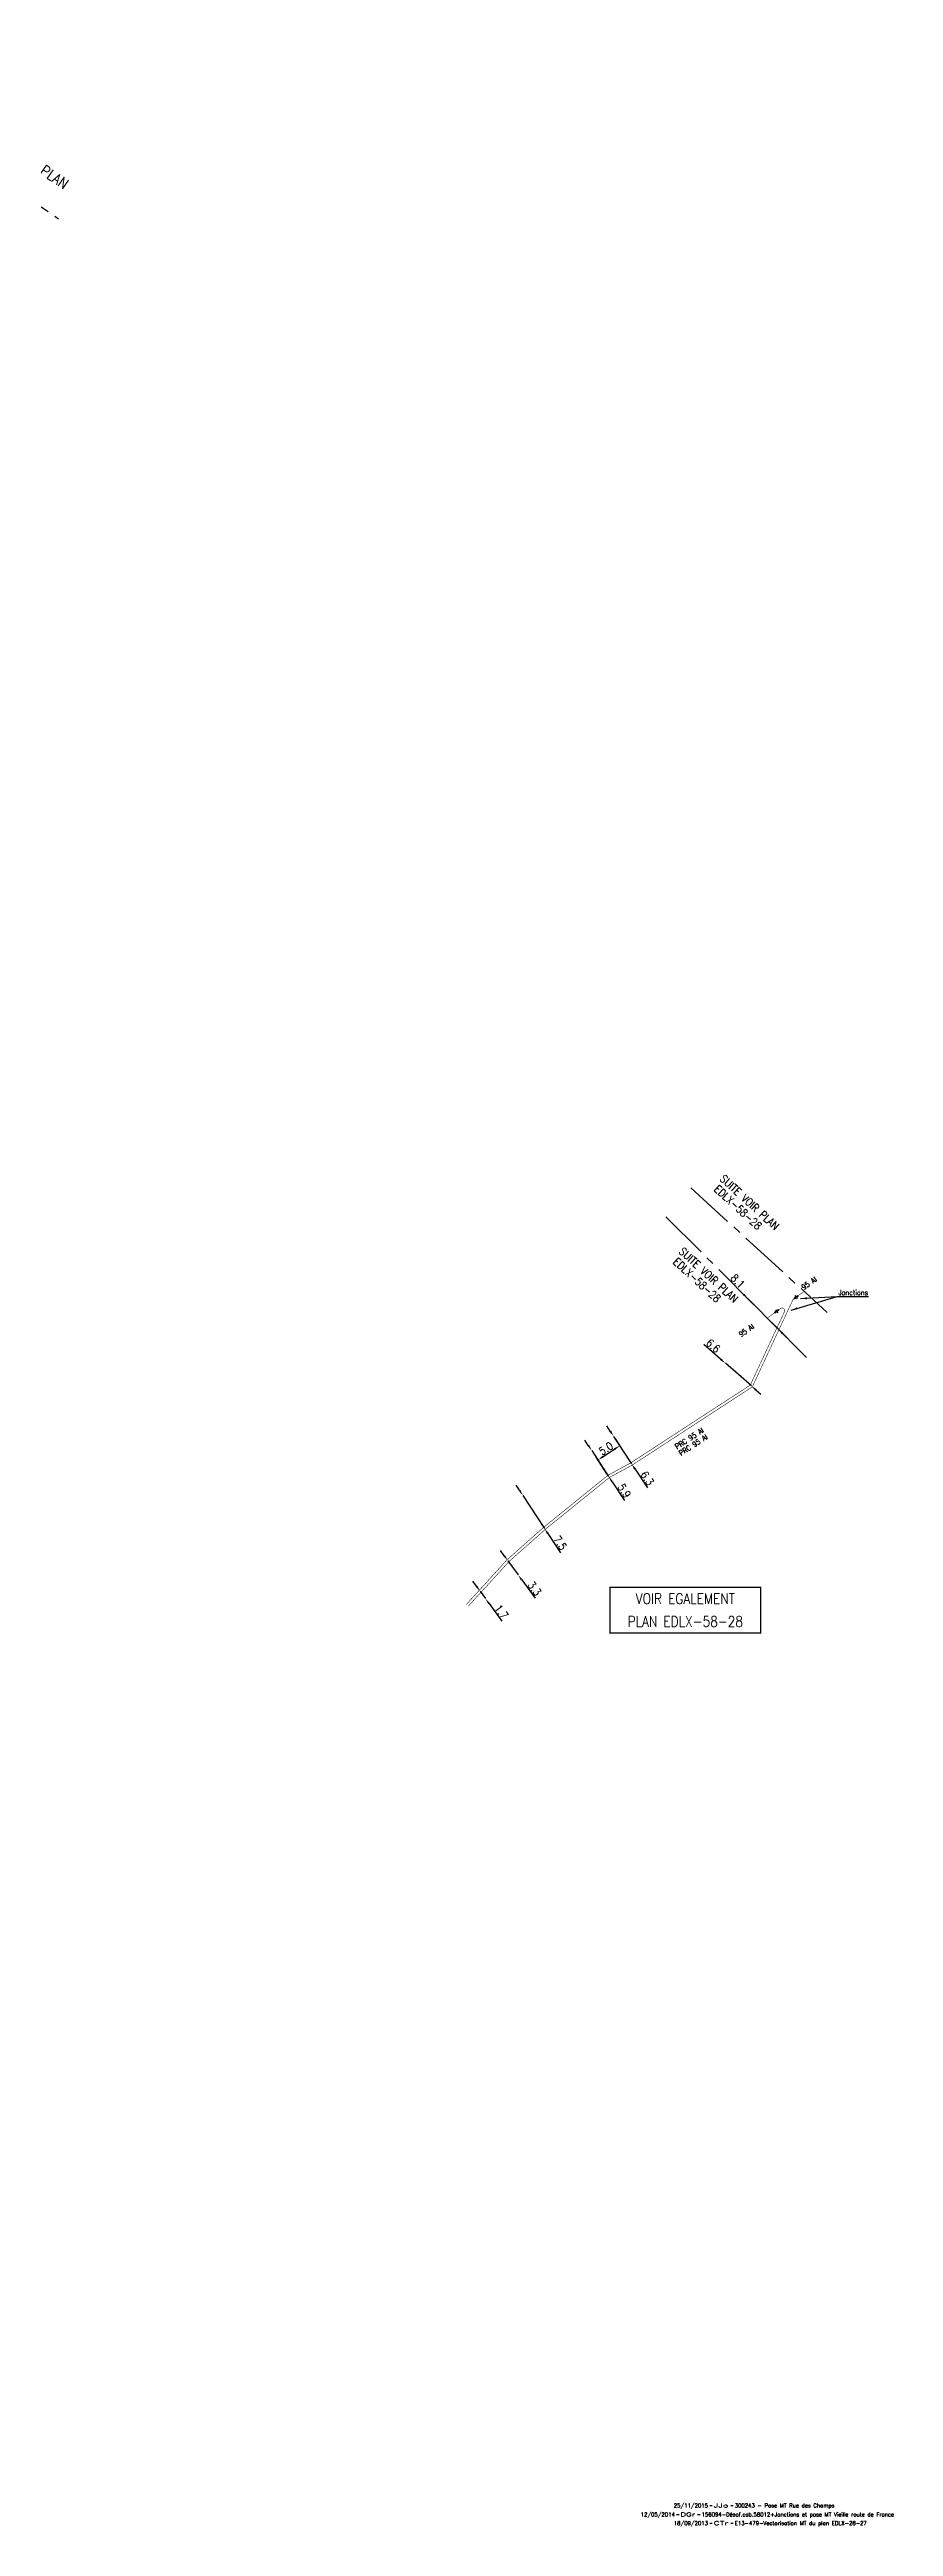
# Model space of a CAD drawing. Header units: millimetres. Extents: x 200000 to 200484, y 53266 to 53990.
# Drawn here: x 200322.4 to 200484, y 53265.5 to 53739.7 of the extents above; entities that cross this region are included whole.
import ezdxf
from ezdxf.enums import TextEntityAlignment as Align

# ---------------------------------------------------------------- set-up
doc = ezdxf.new("R2010")
doc.units = ezdxf.units.MM
doc.header["$PDMODE"] = 34
doc.linetypes.add('CENTER2', pattern=[28.575, 19.05, -3.175, 3.175, -3.175])
doc.layers.get('0').update_dxf_attribs({"linetype": 'CONTINUOUS'})
doc.layers.get('DEFPOINTS').update_dxf_attribs({"linetype": 'CONTINUOUS'})
for name, color, linetype in [('M_130', 3, 'M_ST_15'), ('M_300', 7, 'CONTINUOUS'), ('M_930', 7, 'CONTINUOUS')]:
    doc.layers.add(name, color=color, linetype=linetype)
doc.layers.add('M_910', color=7, linetype='CONTINUOUS', plot=False)
doc.styles.get("Standard").update_dxf_attribs({"font": 'romans.shx', "width": 0.85})
doc.linetypes.add('M_ST_15', pattern='A,5,-0.3,["XX",Standard,S=1,R=0,X=0,Y=-0.5],-2.5', length=7.8)
doc.dimstyles.get("Standard").update_dxf_attribs({"dimtxt": 1.5, "dimasz": 1.2, "dimexe": 0.625, "dimexo": 0.625, "dimgap": 0.25, "dimtad": 1, "dimdec": 1, "dimzin": 0, "dimdsep": 46, "dimtxsty": 'Standard', "dimcen": -0.5, "dimadec": 0, "dimazin": 0, "dimtfac": 1, "dimtdec": 1, "dimtmove": 0, "dimatfit": 3, "dimfxl": 0, "dimtolj": 1, "dimtzin": 0, "dimarcsym": 0})

# ---------------------------------------------------------------- blocks, each defined once
blk = doc.blocks.new('GIS_MODF')
at = {"color": 0, "linetype": 'Continuous', "flags": 128}
for points in [[(-2.26, -0.01), (-1.76, -0.01)], [(1.76, -0.01), (2.26, -0.01)]]:
    blk.add_lwpolyline(points, dxfattribs=at)
at = {"color": 0, "linetype": 'Continuous'}
blk.add_attdef('DATE', text='', height=0.75, dxfattribs=at).set_placement((-2.58, -0.39), align=Align.RIGHT)
at = {"color": 0, "linetype": 'Continuous', "width": 3.590909}
blk.add_attdef('USER', text='', height=0.75, dxfattribs=at).set_placement((-1.52, -0.39), (1.31, -0.39), align=Align.FIT)
at = {"color": 0, "linetype": 'Continuous'}
blk.add_attdef('DESC', (2.53, -0.39), '', height=0.75, dxfattribs=at)
blk = doc.blocks.new('*D59')
at = {"layer": 'DEFPOINTS', "color": 0, "linetype": 'Continuous', "transparency": 16777216}
for p in [(200456.16, 53500.55), (200456.16, 53500.55), (200461.89, 53494.81)]:
    blk.add_point(p, dxfattribs=at)
at = {"layer": 'M_130', "color": 0, "linetype": 'Continuous', "lineweight": -2, "transparency": 16777216}
for p, q in [((200455.32, 53501.4), (200452.49, 53504.23)), ((200461.89, 53494.81), (200456.16, 53500.55)), ((200462.73, 53493.97), (200463.58, 53493.12))]:
    blk.add_line(p, q, dxfattribs=at)
at = {"layer": 'M_130', "color": 0, "linetype": 'Continuous', "transparency": 16777216}
for points in [[(200455.46, 53501.54), (200455.17, 53501.25), (200456.16, 53500.55)], [(200462.88, 53494.11), (200462.59, 53493.82), (200461.89, 53494.81)]]:
    blk.add_solid(points, dxfattribs=at)
at = {"layer": 'M_130', "color": 0, "linetype": 'Continuous', "transparency": 16777216, "insert": (200454.18, 53503.95), "char_height": 1.5, "attachment_point": 5, "rotation": 314.9522}
blk.add_mtext('\\A1;8.1', dxfattribs=at)
blk = doc.blocks.new('*D60')
at = {"layer": 'DEFPOINTS', "color": 0, "linetype": 'Continuous', "transparency": 16777216}
for p in [(200451.82, 53488.22), (200451.82, 53488.22), (200456.8, 53483.88)]:
    blk.add_point(p, dxfattribs=at)
at = {"layer": 'M_130', "color": 0, "linetype": 'Continuous', "lineweight": -2, "transparency": 16777216}
for p, q in [((200450.92, 53489.01), (200447.67, 53491.84)), ((200456.8, 53483.88), (200451.82, 53488.22)), ((200457.7, 53483.09), (200458.61, 53482.31))]:
    blk.add_line(p, q, dxfattribs=at)
at = {"layer": 'M_130', "color": 0, "linetype": 'Continuous', "transparency": 16777216}
for points in [[(200451.05, 53489.16), (200450.79, 53488.86), (200451.82, 53488.22)], [(200457.83, 53483.24), (200457.57, 53482.94), (200456.8, 53483.88)]]:
    blk.add_solid(points, dxfattribs=at)
at = {"layer": 'M_130', "color": 0, "linetype": 'Continuous', "transparency": 16777216, "insert": (200449.5, 53491.57), "char_height": 1.5, "attachment_point": 5, "rotation": 318.9119}
blk.add_mtext('\\A1;6.6', dxfattribs=at)
blk = doc.blocks.new('*D61')
at = {"layer": 'DEFPOINTS', "color": 0, "linetype": 'Continuous', "transparency": 16777216}
for p in [(200430.43, 53474.23), (200430.43, 53474.23), (200433.87, 53468.96)]:
    blk.add_point(p, dxfattribs=at)
at = {"layer": 'M_130', "color": 0, "linetype": 'Continuous', "lineweight": -2, "transparency": 16777216}
for p, q in [((200429.77, 53475.24), (200429.11, 53476.24)), ((200430.43, 53474.23), (200433.87, 53468.96)), ((200434.53, 53467.95), (200436.89, 53464.35))]:
    blk.add_line(p, q, dxfattribs=at)
at = {"layer": 'M_130', "color": 0, "linetype": 'Continuous', "transparency": 16777216}
for points in [[(200429.94, 53475.35), (200429.6, 53475.13), (200430.43, 53474.23)], [(200434.7, 53468.06), (200434.36, 53467.85), (200433.87, 53468.96)]]:
    blk.add_solid(points, dxfattribs=at)
at = {"layer": 'M_130', "color": 0, "linetype": 'Continuous', "transparency": 16777216, "insert": (200436.87, 53466.2), "char_height": 1.5, "attachment_point": 5, "rotation": 303.1709}
blk.add_mtext('\\A1;6.3', dxfattribs=at)
blk = doc.blocks.new('*D62')
at = {"layer": 'DEFPOINTS', "color": 0, "linetype": 'Continuous', "transparency": 16777216}
for p in [(200430.43, 53474.23), (200431.6, 53472.43), (200429.47, 53466.56)]:
    blk.add_point(p, dxfattribs=at)
at = {"layer": 'M_130', "color": 0, "linetype": 'Continuous', "lineweight": -2, "transparency": 16777216}
for p, q in [((200428.42, 53470.35), (200430.6, 53471.78)), ((200430.77, 53473.71), (200431.94, 53471.91)), ((200429.13, 53467.08), (200427.07, 53470.22))]:
    blk.add_line(p, q, dxfattribs=at)
at = {"layer": 'M_130', "color": 0, "linetype": 'Continuous', "transparency": 16777216}
for points in [[(200430.49, 53471.94), (200430.71, 53471.61), (200431.6, 53472.43)], [(200428.31, 53470.52), (200428.53, 53470.19), (200427.42, 53469.7)]]:
    blk.add_solid(points, dxfattribs=at)
at = {"layer": 'M_130', "color": 0, "linetype": 'Continuous', "transparency": 16777216, "insert": (200428.96, 53471.9), "char_height": 1.5, "attachment_point": 5, "rotation": 33.1709}
blk.add_mtext('\\A1;5.0', dxfattribs=at)
blk = doc.blocks.new('*D63')
at = {"layer": 'DEFPOINTS', "color": 0, "linetype": 'Continuous', "transparency": 16777216}
for p in [(200426.24, 53471.5), (200426.24, 53471.5), (200429.47, 53466.56)]:
    blk.add_point(p, dxfattribs=at)
at = {"layer": 'M_130', "color": 0, "linetype": 'Continuous', "lineweight": -2, "transparency": 16777216}
for p, q in [((200425.58, 53472.5), (200424.93, 53473.51)), ((200426.24, 53471.5), (200429.47, 53466.56)), ((200430.12, 53465.55), (200432.48, 53461.95))]:
    blk.add_line(p, q, dxfattribs=at)
at = {"layer": 'M_130', "color": 0, "linetype": 'Continuous', "transparency": 16777216}
for points in [[(200425.75, 53472.61), (200425.42, 53472.39), (200426.24, 53471.5)], [(200430.29, 53465.66), (200429.96, 53465.44), (200429.47, 53466.56)]]:
    blk.add_solid(points, dxfattribs=at)
at = {"layer": 'M_130', "color": 0, "linetype": 'Continuous', "transparency": 16777216, "insert": (200432.47, 53463.79), "char_height": 1.5, "attachment_point": 5, "rotation": 303.1709}
blk.add_mtext('\\A1;5.9', dxfattribs=at)
blk = doc.blocks.new('*D64')
at = {"layer": 'DEFPOINTS', "color": 0, "linetype": 'Continuous', "transparency": 16777216}
for p in [(200413.07, 53462.89), (200413.07, 53462.89), (200417.18, 53456.61)]:
    blk.add_point(p, dxfattribs=at)
at = {"layer": 'M_130', "color": 0, "linetype": 'Continuous', "lineweight": -2, "transparency": 16777216}
for p, q in [((200412.42, 53463.9), (200411.76, 53464.9)), ((200413.07, 53462.89), (200417.18, 53456.61)), ((200417.83, 53455.61), (200420.23, 53451.95))]:
    blk.add_line(p, q, dxfattribs=at)
at = {"layer": 'M_130', "color": 0, "linetype": 'Continuous', "transparency": 16777216}
for points in [[(200412.58, 53464), (200412.25, 53463.79), (200413.07, 53462.89)], [(200418, 53455.72), (200417.67, 53455.5), (200417.18, 53456.61)]]:
    blk.add_solid(points, dxfattribs=at)
at = {"layer": 'M_130', "color": 0, "linetype": 'Continuous', "transparency": 16777216, "insert": (200420.19, 53453.82), "char_height": 1.5, "attachment_point": 5, "rotation": 303.1709}
blk.add_mtext('\\A1;7.5', dxfattribs=at)
blk = doc.blocks.new('*D65')
at = {"layer": 'DEFPOINTS', "color": 0, "linetype": 'Continuous', "transparency": 16777216}
for p in [(200404.87, 53444.57), (200405.87, 53443.2), (200405.87, 53443.2)]:
    blk.add_point(p, dxfattribs=at)
at = {"layer": 'M_130', "color": 0, "linetype": 'Continuous', "lineweight": -2, "transparency": 16777216}
for p, q in [((200404.17, 53445.54), (200403.46, 53446.52)), ((200404.87, 53444.57), (200405.87, 53443.2)), ((200406.57, 53442.22), (200409.03, 53438.83))]:
    blk.add_line(p, q, dxfattribs=at)
at = {"layer": 'M_130', "color": 0, "linetype": 'Continuous', "transparency": 16777216}
for points in [[(200404.33, 53445.66), (200404.01, 53445.43), (200404.87, 53444.57)], [(200406.74, 53442.34), (200406.41, 53442.11), (200405.87, 53443.2)]]:
    blk.add_solid(points, dxfattribs=at)
at = {"layer": 'M_130', "color": 0, "linetype": 'Continuous', "transparency": 16777216, "insert": (200408.96, 53440.63), "char_height": 1.5, "attachment_point": 5, "rotation": 305.9391}
blk.add_mtext('\\A1;1.7', dxfattribs=at)
blk = doc.blocks.new('*D66')
at = {"layer": 'DEFPOINTS', "color": 0, "linetype": 'Continuous', "transparency": 16777216}
for p in [(200410.19, 53450.4), (200412.13, 53447.73), (200412.13, 53447.73)]:
    blk.add_point(p, dxfattribs=at)
at = {"layer": 'M_130', "color": 0, "linetype": 'Continuous', "lineweight": -2, "transparency": 16777216}
for p, q in [((200409.49, 53451.38), (200408.78, 53452.35)), ((200410.19, 53450.4), (200412.13, 53447.73)), ((200412.83, 53446.76), (200415.4, 53443.22))]:
    blk.add_line(p, q, dxfattribs=at)
at = {"layer": 'M_130', "color": 0, "linetype": 'Continuous', "transparency": 16777216}
for points in [[(200409.65, 53451.49), (200409.32, 53451.26), (200410.19, 53450.4)], [(200412.99, 53446.88), (200412.67, 53446.64), (200412.13, 53447.73)]]:
    blk.add_solid(points, dxfattribs=at)
at = {"layer": 'M_130', "color": 0, "linetype": 'Continuous', "transparency": 16777216, "insert": (200415.28, 53445.09), "char_height": 1.5, "attachment_point": 5, "rotation": 305.9391}
blk.add_mtext('\\A1;3.3', dxfattribs=at)
blk = doc.blocks.new('M_300_04')
at = {"color": 0, "linetype": 'Continuous'}
blk.add_line((0, 0.38), (0, -0.38), dxfattribs=at)
blk.add_solid([(-0.5, 0.19), (-0.5, -0.19), (0.5, 0.19), (0.5, -0.19)], dxfattribs=at)
at = {"color": 0, "linetype": 'Continuous', "width": 0.75, "flags": 3}
for tag, p in [('DEF_LEG', (0, -5)), ('DEF_COUP', (0.02, -7)), ('DEF_TYPE', (0, -9))]:
    blk.add_attdef(tag, text='', height=1.2, dxfattribs=at).set_placement(p, align=Align.MIDDLE)

msp = doc.modelspace()

# ---------------------------------------------------------------- linework, layer by layer
at = {"layer": 'M_130', "ltscale": 0.5, "const_width": 0.1}
for points in [[(200465.36, 53500.86), (200464.89, 53500.52, 0.127959), (200464.73, 53500.32), (200462.11, 53494.71), (200456.99, 53483.71), (200434, 53468.74), (200429.61, 53466.35), (200417.34, 53456.42), (200410.37, 53450.23), (200405.06, 53444.4), (200402.57, 53441.68)], [(200459.83, 53496.86, -0.004379), (200459.84, 53496.87), (200462.39, 53498.71, -0.773114), (200463.14, 53498.1), (200461.66, 53494.92), (200456.6, 53484.05), (200433.74, 53469.17), (200429.33, 53466.77), (200417.02, 53456.8), (200410.01, 53450.58), (200404.69, 53444.74), (200402.2, 53442.01)]]:
    msp.add_lwpolyline(points, format="xyb", dxfattribs=at)
msp.add_lwpolyline([(200466.9, 53501.97), (200465.36, 53500.86)], dxfattribs=at)
at = {"layer": 'M_930', "linetype": 'CENTER2', "ltscale": 0.5, "flags": 128}
for points in [[(200276.05, 53739.73), (200324.17, 53707.34)], [(200445.24, 53521.82), (200471.29, 53497.95)], [(200440.45, 53516.28), (200467.74, 53488.95)]]:
    msp.add_lwpolyline(points, dxfattribs=at)
at = {"layer": 'M_930', "const_width": 0.25}
msp.add_lwpolyline([(200429.73, 53445.33), (200458.57, 53445.33), (200458.57, 53436.59), (200429.73, 53436.59)], close=True, dxfattribs=at)

# ---------------------------------------------------------------- block references
at = {"layer": 'M_300', "ltscale": 0.5, "rotation": 35.87316786426057}
for p in [(200465.36, 53500.86), (200461.63, 53498.17)]:
    msp.add_blockref('M_300_04', p, dxfattribs=at)
at = {"layer": 'M_910'}
ref = msp.add_blockref('GIS_MODF', (200444.74, 53267.84), dxfattribs=at)
ref.add_attrib('DATE', '12/05/2014', dxfattribs={"layer": '0', "color": 0, "linetype": 'Continuous', "height": 0.75}).set_placement((200442.16, 53267.45), align=Align.RIGHT)
ref.add_attrib('USER', 'DGr', dxfattribs={"layer": '0', "color": 0, "linetype": 'Continuous', "height": 0.75, "width": 1.462963}).set_placement((200443.23, 53267.45), (200446.05, 53267.45), align=Align.FIT)
ref.add_attrib('DESC', '156094-Désaf.cab.58012+Jonctions et pose MT Vieille route de France', (200447.27, 53267.45), dxfattribs={"layer": '0', "color": 0, "linetype": 'Continuous', "height": 0.75})
ref = msp.add_blockref('GIS_MODF', (200451.08, 53269.55), dxfattribs=at)
ref.add_attrib('DATE', '25/11/2015', dxfattribs={"layer": '0', "color": 0, "linetype": 'Continuous', "height": 0.75}).set_placement((200448.5, 53269.16), align=Align.RIGHT)
ref.add_attrib('USER', 'JJo', dxfattribs={"layer": '0', "color": 0, "linetype": 'Continuous', "height": 0.75, "width": 1.645833}).set_placement((200449.56, 53269.16), (200452.39, 53269.16), align=Align.FIT)
ref.add_attrib('DESC', '300243 - Pose MT Rue des Champs', (200453.61, 53269.16), dxfattribs={"layer": '0', "color": 0, "linetype": 'Continuous', "height": 0.75})
ref = msp.add_blockref('GIS_MODF', (200451.08, 53266.16), dxfattribs=at)
ref.add_attrib('DATE', '18/09/2013', dxfattribs={"layer": '0', "color": 0, "linetype": 'Continuous', "height": 0.75}).set_placement((200448.5, 53265.78), align=Align.RIGHT)
ref.add_attrib('USER', 'CTr', dxfattribs={"layer": '0', "color": 0, "linetype": 'Continuous', "height": 0.75, "width": 1.612245}).set_placement((200449.56, 53265.78), (200452.39, 53265.78), align=Align.FIT)
ref.add_attrib('DESC', 'E13-479-Vectorisation MT du plan EDLX-28-27', (200453.61, 53265.78), dxfattribs={"layer": '0', "color": 0, "linetype": 'Continuous', "height": 0.75})

# ---------------------------------------------------------------- texts
at = {"layer": 'M_130', "ltscale": 0.5, "width": 0.85}
for s, rotation, p in [('95 Al', 34.6557, (200466.84, 53502.23)), ('95 Al', 34.6557, (200454.85, 53493.21)), ('PRC 95 Al', 33.061, (200442.59, 53471.72)), ('PRC 95 Al', 33.061, (200443.35, 53470.46))]:
    msp.add_text(s, height=1, rotation=rotation, dxfattribs=at).set_placement(p)
at = {"layer": 'M_300', "linetype": 'Continuous', "insert": (200473.48, 53501.76), "char_height": 1, "attachment_point": 4}
msp.add_mtext('Jonctions', dxfattribs=at)
at = {"layer": 'M_930', "width": 0.85}
for s, height, rotation, p in [('SUITE VOIR PLAN', 2, 326.0496, (200317.2, 53718.28)), ('SUITE VOIR PLAN', 1.5, 317.4989, (200455.96, 53518.47)), ('EDLX-58-28', 1.5, 317.4989, (200453.74, 53517.51)), ('SUITE VOIR PLAN', 1.5, 317.4989, (200448.11, 53504.56)), ('EDLX-58-28', 1.5, 317.4989, (200445.89, 53503.6))]:
    msp.add_text(s, height=height, rotation=rotation, dxfattribs=at).set_placement(p, align=Align.CENTER)
for s, p in [('VOIR EGALEMENT', (200444.15, 53442.16)), ('PLAN EDLX-58-28', (200444.15, 53437.79))]:
    msp.add_text(s, height=2, dxfattribs=at).set_placement(p, align=Align.CENTER)

# ---------------------------------------------------------------- dimensions: what is measured, and where the dimension line sits
at = {"layer": 'M_130', "linetype": 'Continuous'}
for base, p1, p2, angle, override, picture, middle in [((200456.16, 53500.55), (200461.89, 53494.81), (200456.16, 53500.55), 314.9522, {"dimscale": 1, "dimlfac": 1, "dimlunit": 2, "dimatfit": 0}, '*D59', (200453.48, 53503.24)), ((200451.82, 53488.22), (200456.8, 53483.88), (200451.82, 53488.22), 318.9119, {"dimscale": 1, "dimlfac": 1, "dimlunit": 2, "dimatfit": 0}, '*D60', (200448.84, 53490.82)), ((200430.43, 53474.23), (200433.87, 53468.96), (200430.43, 53474.23), 303.1709, {"dimatfit": 0}, '*D61', (200436.04, 53465.65)), ((200426.24, 53471.5), (200429.47, 53466.56), (200426.24, 53471.5), 303.1709, {"dimatfit": 0}, '*D63', (200431.63, 53463.25)), ((200431.6, 53472.43), (200429.47, 53466.56), (200430.43, 53474.23), 213.1709, {"dimatfit": 0}, '*D62', (200429.51, 53471.07)), ((200413.07, 53462.89), (200417.18, 53456.61), (200413.07, 53462.89), 303.1709, {"dimatfit": 0}, '*D64', (200419.36, 53453.28)), ((200412.13, 53447.73), (200410.19, 53450.4), (200412.13, 53447.73), 125.9391, {"dimatfit": 0}, '*D66', (200414.47, 53444.51)), ((200405.87, 53443.2), (200404.87, 53444.57), (200405.87, 53443.2), 125.9391, {"dimscale": 1, "dimlfac": 1, "dimlunit": 2, "dimatfit": 0}, '*D65', (200408.16, 53440.04))]:
    dim = msp.add_linear_dim(base=base, p1=p1, p2=p2, angle=angle, dimstyle='Standard', override=override, dxfattribs=at)
    dim.commit()
    dim.dimension.update_dxf_attribs({"geometry": picture, "text_midpoint": middle, "dimtype": 160})

# ---------------------------------------------------------------- leaders
at = {"layer": 'M_300', "ltscale": 0.5}
msp.add_leader([(200464.43, 53498.39), (200473.23, 53501.01)], dimstyle='Standard', override={"dimgap": 0.25, "dimtad": 0}, dxfattribs=at)
at = {"layer": 'M_300', "linetype": 'Continuous', "annotation_type": 0, "has_hookline": 1, "hookline_direction": 0, "text_width": 5.75}
msp.add_leader([(200466.24, 53500.59), (200473.23, 53501.01)], dimstyle='Standard', dxfattribs=at)

doc.saveas('drawing.dxf')
